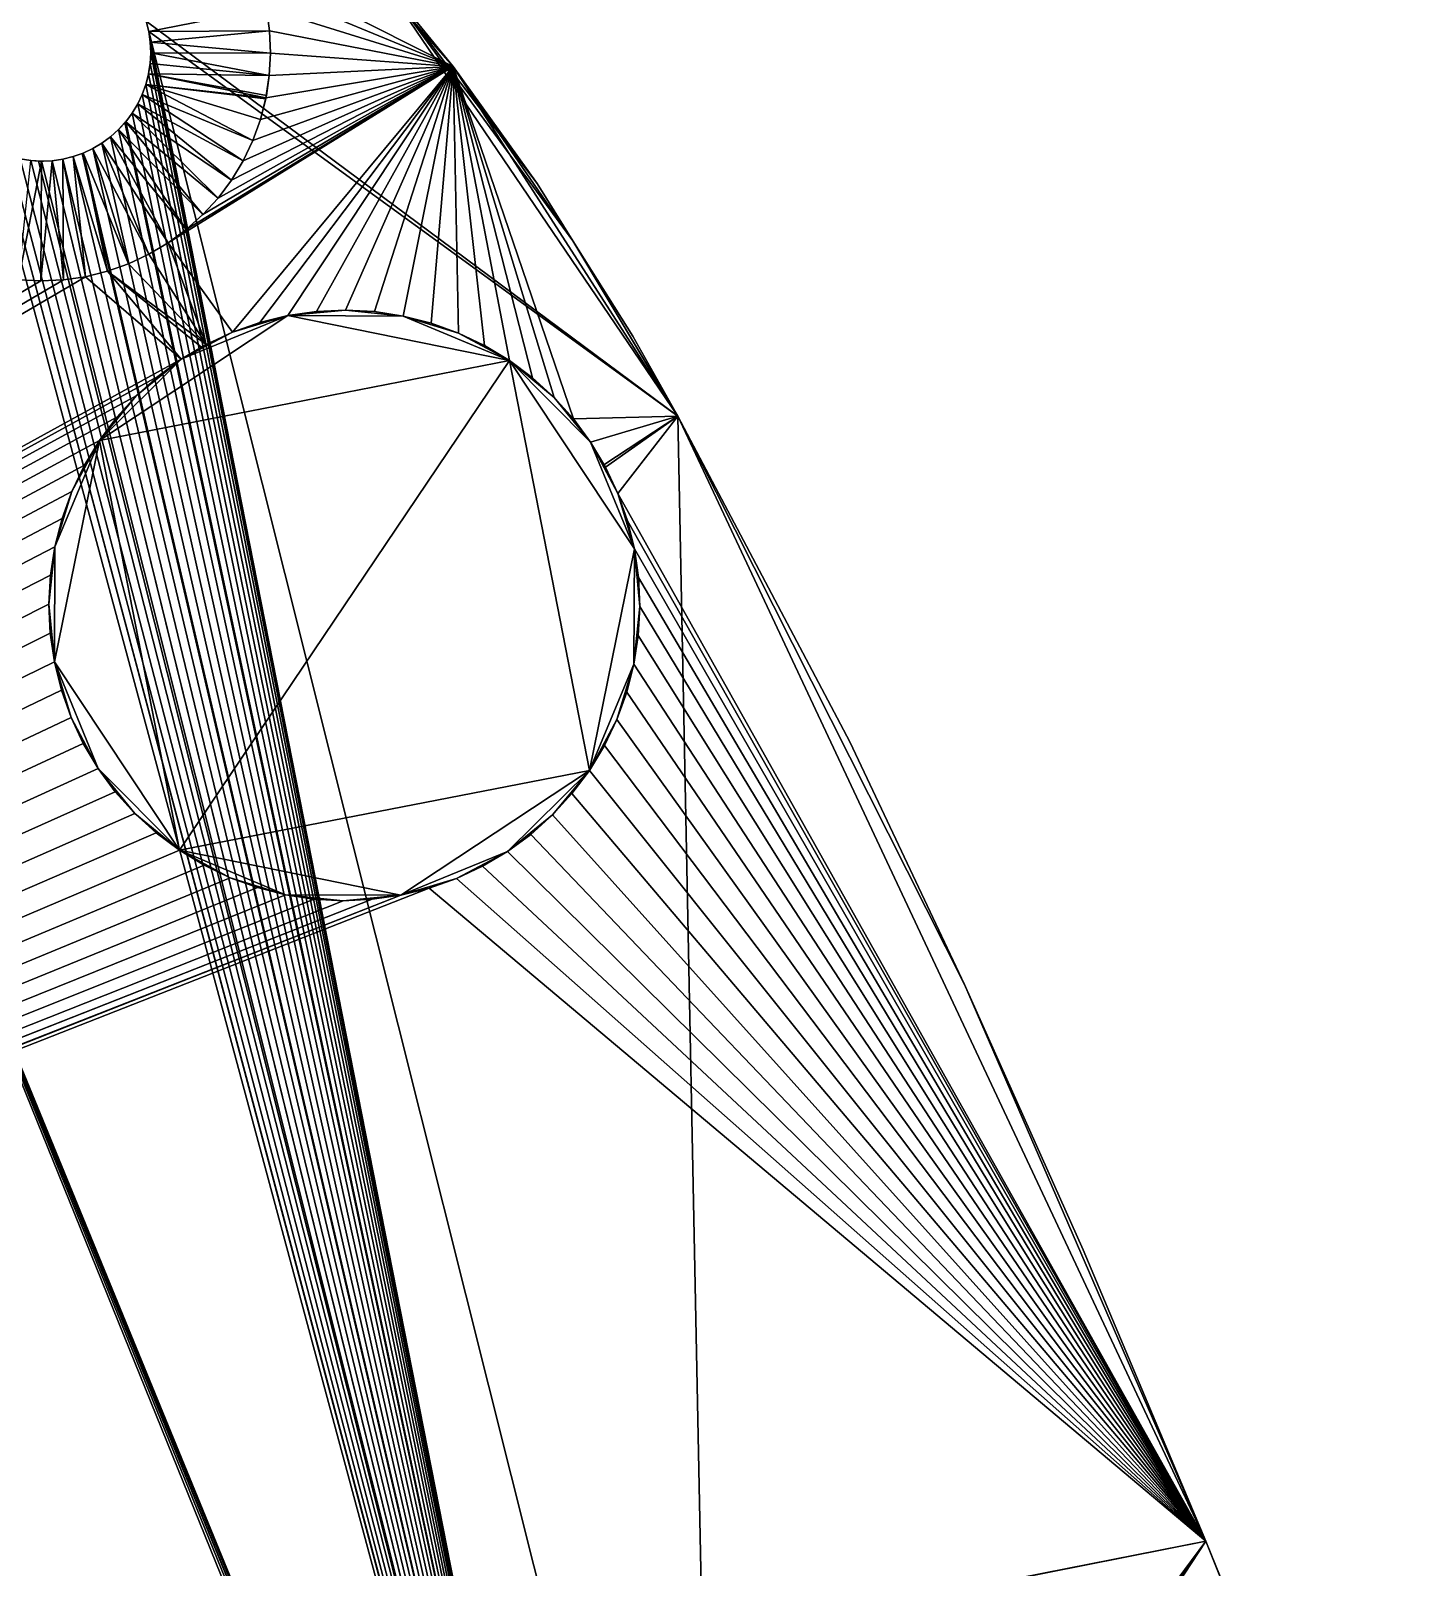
# Model space of a CAD drawing. Extents: x -90 to 90, y -51 to 49.
# Drawn here: x 61.12 to 80.4, y 5.08 to 26.67 of the extents above; entities that cross this region are included whole.
import ezdxf

# ---------------------------------------------------------------- set-up
doc = ezdxf.new("R2010")
doc.units = 0

msp = doc.modelspace()

# ---------------------------------------------------------------- linework, layer by layer
for points in [[(21.964, 49.2, 2), (8.214, 37.324, 2), (69.427, -8.961, 2)], [(54.503, 27.905, 2), (21.964, 49.2, 2), (69.427, -8.961, 2)], [(8.214, 37.324, 2), (8.324, 37.223, 2), (69.427, -8.961, 2)], [(8.324, 37.223, 2), (8.425, 37.112, 2), (69.427, -8.961, 2)], [(8.425, 37.112, 2), (8.514, 36.991, 2), (69.427, -8.961, 2)], [(8.514, 36.991, 2), (8.591, 36.862, 2), (69.427, -8.961, 2)], [(8.591, 36.862, 2), (8.654, 36.726, 2), (69.427, -8.961, 2)], [(8.654, 36.726, 2), (8.704, 36.584, 2), (69.427, -8.961, 2)], [(8.704, 36.584, 2), (8.74, 36.438, 2), (69.427, -8.961, 2)], [(8.74, 36.438, 2), (8.762, 36.29, 2), (69.306, -8.871, 2)], [(8.74, 36.438, 2), (69.306, -8.871, 2), (69.427, -8.961, 2)], [(8.762, 36.29, 2), (8.768, 36.14, 2), (69.306, -8.871, 2)], [(8.768, 36.14, 2), (8.761, 35.99, 2), (69.306, -8.871, 2)], [(8.761, 35.99, 2), (8.738, 35.841, 2), (69.306, -8.871, 2)], [(8.701, 35.696, 2), (8.65, 35.555, 2), (69.306, -8.871, 2)], [(8.738, 35.841, 2), (8.701, 35.696, 2), (69.306, -8.871, 2)], [(8.585, 35.419, 2), (8.507, 35.291, 2), (69.306, -8.871, 2)], [(8.65, 35.555, 2), (8.585, 35.419, 2), (69.306, -8.871, 2)], [(8.507, 35.291, 2), (8.418, 35.17, 2), (69.306, -8.871, 2)], [(8.316, 35.059, 2), (8.205, 34.959, 2), (69.178, -8.793, 2)], [(8.418, 35.17, 2), (8.316, 35.059, 2), (69.247, -8.835, 2)], [(8.316, 35.059, 2), (69.178, -8.793, 2), (69.247, -8.835, 2)], [(8.418, 35.17, 2), (69.247, -8.835, 2), (69.306, -8.871, 2)], [(8.205, 34.959, 2), (2.705, 26.198, 2), (69.178, -8.793, 2)], [(64.248, 27.587, 0), (65.073, 28.424, 0), (67.053, 26.169, 0)], [(65.073, 28.424, 0), (66.003, 27.457, 0), (67.053, 26.169, 0)], [(54.503, 27.905, 2), (69.427, -8.961, 2), (69.537, -9.062, 2)], [(54.503, 27.905, 2), (69.537, -9.062, 2), (69.624, -9.158, 2)], [(54.503, 27.905, 2), (69.624, -9.158, 2), (69.638, -9.173, 2)], [(54.503, 27.905, 2), (69.638, -9.173, 2), (69.727, -9.294, 2)], [(54.503, 27.905, 2), (69.727, -9.294, 2), (69.764, -9.357, 2)], [(54.503, 27.905, 2), (69.764, -9.357, 2), (69.804, -9.423, 2)], [(54.503, 27.905, 2), (69.804, -9.423, 2), (69.867, -9.559, 2)], [(60.549, 25.022, 2), (54.503, 27.905, 2), (69.867, -9.559, 2)], [(70.21, 21.256, 2), (66.003, 27.457, 2), (62.741, 26.808, 2)], [(64.353, 27.29, 0), (64.248, 27.587, 0), (67.053, 26.169, 0)], [(68.234, 24.523, 2), (67.053, 26.169, 2), (66.003, 27.457, 2)], [(68.737, 23.72, 2), (68.234, 24.523, 2), (66.003, 27.457, 2)], [(70.21, 21.256, 2), (68.737, 23.72, 2), (66.003, 27.457, 2)], [(66.003, 27.457, 0), (66.003, 27.457, 2), (67.053, 26.169, 2)], [(66.003, 27.457, 0), (67.053, 26.169, 2), (67.053, 26.169, 0)], [(64.429, 26.984, 0), (64.353, 27.29, 0), (67.053, 26.169, 0)], [(62.741, 26.808, 1.2), (64.429, 26.984, 0), (62.777, 26.662, 1.2)], [(70.21, 21.256, 2), (62.741, 26.808, 2), (62.777, 26.662, 2)], [(62.741, 26.808, 2), (62.741, 26.808, 1.2), (62.777, 26.662, 1.2)], [(62.741, 26.808, 2), (62.777, 26.662, 1.2), (62.777, 26.662, 2)], [(62.777, 26.662, 1.2), (64.429, 26.984, 0), (64.474, 26.672)], [(64.474, 26.672), (64.429, 26.984, 0), (67.053, 26.169, 0)], [(62.777, 26.662, 1.2), (64.474, 26.672), (62.798, 26.513, 1.2)], [(62.777, 26.662, 2), (62.798, 26.513, 2), (69.953, -9.847, 2)], [(70.732, -5.062, 2), (70.21, 21.256, 2), (62.777, 26.662, 2)], [(70.732, -5.062, 2), (62.777, 26.662, 2), (69.953, -9.847, 2)], [(62.777, 26.662, 2), (62.777, 26.662, 1.2), (62.798, 26.513, 1.2)], [(62.777, 26.662, 2), (62.798, 26.513, 1.2), (62.798, 26.513, 2)], [(62.798, 26.513, 1.2), (64.474, 26.672), (64.488, 26.357, 0)], [(64.488, 26.357, 0), (64.474, 26.672), (67.053, 26.169, 0)], [(62.805, 26.363, 2), (62.797, 26.213, 2), (69.953, -9.847, 2)], [(62.805, 26.363, 1.2), (62.797, 26.213, 1.2), (62.797, 26.213, 2)], [(62.805, 26.363, 1.2), (62.797, 26.213, 2), (62.805, 26.363, 2)], [(62.805, 26.363, 1.2), (64.471, 26.042, 0), (62.797, 26.213, 1.2)], [(62.798, 26.513, 2), (62.805, 26.363, 2), (69.953, -9.847, 2)], [(62.798, 26.513, 2), (62.798, 26.513, 1.2), (62.805, 26.363, 1.2)], [(62.798, 26.513, 2), (62.805, 26.363, 1.2), (62.805, 26.363, 2)], [(62.798, 26.513, 1.2), (64.488, 26.357, 0), (62.805, 26.363, 1.2)], [(62.805, 26.363, 1.2), (64.488, 26.357, 0), (64.471, 26.042, 0)], [(64.471, 26.042, 0), (64.488, 26.357, 0), (67.053, 26.169, 0)], [(2.705, 26.198, 2), (27.793, -17.23, 2), (68.159, -8.638, 2)], [(2.705, 26.198, 2), (68.159, -8.638, 2), (68.307, -8.616, 2)], [(2.705, 26.198, 2), (68.307, -8.616, 2), (68.457, -8.61, 2)], [(2.705, 26.198, 2), (68.457, -8.61, 2), (68.607, -8.618, 2)], [(2.705, 26.198, 2), (68.607, -8.618, 2), (68.743, -8.638, 2)], [(2.705, 26.198, 2), (68.743, -8.638, 2), (68.756, -8.64, 2)], [(2.705, 26.198, 2), (68.756, -8.64, 2), (68.883, -8.673, 2)], [(2.705, 26.198, 2), (68.883, -8.673, 2), (68.901, -8.677, 2)], [(2.705, 26.198, 2), (68.901, -8.677, 2), (69.042, -8.728, 2)], [(2.705, 26.198, 2), (69.042, -8.728, 2), (69.178, -8.793, 2)], [(62.797, 26.213, 2), (62.785, 26.132, 2), (62.775, 26.065, 2)], [(62.797, 26.213, 2), (62.775, 26.065, 2), (69.953, -9.847, 2)], [(62.797, 26.213, 1.2), (62.775, 26.065, 1.2), (62.775, 26.065, 2)], [(62.797, 26.213, 1.2), (62.775, 26.065, 2), (62.785, 26.132, 2)], [(62.775, 26.065, 1.2), (62.797, 26.213, 1.2), (64.471, 26.042, 0)], [(62.785, 26.132, 2), (62.797, 26.213, 2), (62.797, 26.213, 1.2)], [(63.05, 23.691, 0), (63.304, 23.878, 0), (67.053, 26.169, 0)], [(63.05, 23.691, 0), (67.053, 26.169, 0), (63.952, 22.435, 0)], [(63.304, 23.878, 0), (63.538, 24.089, 0), (67.053, 26.169, 0)], [(63.538, 24.089, 0), (63.751, 24.321, 0), (67.053, 26.169, 0)], [(63.751, 24.321, 0), (63.94, 24.574, 0), (67.053, 26.169, 0)], [(63.94, 24.574, 0), (64.103, 24.844, 0), (67.053, 26.169, 0)], [(67.053, 26.169, 0), (64.336, 22.571, 0), (63.952, 22.435, 0)], [(64.103, 24.844, 0), (64.239, 25.128, 0), (67.053, 26.169, 0)], [(64.239, 25.128, 0), (64.346, 25.425, 0), (67.053, 26.169, 0)], [(67.053, 26.169, 0), (64.731, 22.669, 0), (64.336, 22.571, 0)], [(64.346, 25.425, 0), (64.424, 25.73, 0), (67.053, 26.169, 0)], [(64.424, 25.73, 0), (64.471, 26.042, 0), (67.053, 26.169, 0)], [(67.053, 26.169, 0), (65.134, 22.727, 0), (64.731, 22.669, 0)], [(67.053, 26.169, 0), (65.541, 22.745, 0), (65.134, 22.727, 0)], [(67.053, 26.169, 0), (65.948, 22.724, 0), (65.541, 22.745, 0)], [(67.053, 26.169, 0), (66.35, 22.662, 0), (65.948, 22.724, 0)], [(67.053, 26.169, 0), (66.745, 22.562, 0), (66.35, 22.662, 0)], [(67.053, 26.169, 0), (67.128, 22.423, 0), (66.745, 22.562, 0)], [(67.053, 26.169, 0), (68.234, 24.523, 0), (68.737, 23.72, 0)], [(67.053, 26.169, 0), (68.737, 23.72, 0), (70.21, 21.256, 0)], [(67.053, 26.169, 0), (70.21, 21.256, 0), (68.743, 21.216, 0)], [(67.053, 26.169, 0), (68.743, 21.216, 0), (68.471, 21.519, 0)], [(67.053, 26.169, 0), (68.471, 21.519, 0), (68.17, 21.793, 0)], [(67.053, 26.169, 0), (68.17, 21.793, 0), (67.844, 22.037, 0)], [(67.053, 26.169, 0), (67.844, 22.037, 0), (67.495, 22.248, 0)], [(67.053, 26.169, 0), (67.495, 22.248, 0), (67.128, 22.423, 0)], [(67.053, 26.169, 0), (67.053, 26.169, 2), (68.234, 24.523, 2)], [(67.053, 26.169, 0), (68.234, 24.523, 2), (68.234, 24.523, 0)], [(62.738, 25.919, 2), (62.686, 25.778, 2), (69.953, -9.847, 2)], [(62.738, 25.919, 1.2), (62.686, 25.778, 1.2), (62.686, 25.778, 2)], [(62.738, 25.919, 1.2), (62.686, 25.778, 2), (62.738, 25.919, 2)], [(62.738, 25.919, 1.2), (64.239, 25.128, 0), (62.686, 25.778, 1.2)], [(62.775, 26.065, 2), (62.762, 26.017, 2), (62.738, 25.919, 2)], [(62.775, 26.065, 2), (62.738, 25.919, 2), (69.953, -9.847, 2)], [(62.775, 26.065, 2), (62.775, 26.065, 1.2), (62.738, 25.919, 1.2)], [(62.738, 25.919, 1.2), (62.762, 26.017, 2), (62.775, 26.065, 2)], [(62.738, 25.919, 1.2), (62.775, 26.065, 1.2), (64.424, 25.73, 0)], [(62.738, 25.919, 1.2), (62.738, 25.919, 2), (62.762, 26.017, 2)], [(62.738, 25.919, 1.2), (64.346, 25.425, 0), (64.239, 25.128, 0)], [(64.42, 25.714, 0), (64.346, 25.425, 0), (62.738, 25.919, 1.2)], [(64.42, 25.714, 0), (62.738, 25.919, 1.2), (64.424, 25.73, 0)], [(64.429, 25.763, 0), (64.424, 25.73, 0), (62.775, 26.065, 1.2)], [(64.429, 25.763, 0), (62.775, 26.065, 1.2), (64.471, 26.042, 0)], [(64.424, 25.73, 0), (64.429, 25.763, 0), (64.471, 26.042, 0)], [(62.686, 25.778, 2), (62.622, 25.643, 2), (69.953, -9.847, 2)], [(62.686, 25.778, 1.2), (62.622, 25.643, 1.2), (62.622, 25.643, 2)], [(62.686, 25.778, 1.2), (62.622, 25.643, 2), (62.686, 25.778, 2)], [(62.686, 25.778, 1.2), (64.103, 24.844, 0), (62.622, 25.643, 1.2)], [(62.686, 25.778, 1.2), (64.239, 25.128, 0), (64.103, 24.844, 0)], [(64.346, 25.425, 0), (64.42, 25.714, 0), (64.424, 25.73, 0)], [(62.544, 25.514, 2), (62.467, 25.412, 2), (62.454, 25.394, 2)], [(62.544, 25.514, 2), (62.454, 25.394, 2), (69.953, -9.847, 2)], [(62.544, 25.514, 1.2), (62.454, 25.394, 1.2), (62.454, 25.394, 2)], [(62.544, 25.514, 1.2), (62.454, 25.394, 2), (62.467, 25.412, 2)], [(62.544, 25.514, 1.2), (63.751, 24.321, 0), (62.454, 25.394, 1.2)], [(62.467, 25.412, 2), (62.544, 25.514, 2), (62.544, 25.514, 1.2)], [(62.622, 25.643, 2), (62.544, 25.514, 2), (69.953, -9.847, 2)], [(62.622, 25.643, 1.2), (62.544, 25.514, 1.2), (62.544, 25.514, 2)], [(62.622, 25.643, 1.2), (62.544, 25.514, 2), (62.622, 25.643, 2)], [(62.622, 25.643, 1.2), (63.94, 24.574, 0), (62.544, 25.514, 1.2)], [(62.544, 25.514, 1.2), (63.94, 24.574, 0), (63.751, 24.321, 0)], [(62.622, 25.643, 1.2), (64.103, 24.844, 0), (63.94, 24.574, 0)], [(62.353, 25.283, 2), (62.241, 25.183, 2), (69.953, -9.847, 2)], [(62.353, 25.283, 1.2), (62.241, 25.183, 1.2), (62.241, 25.183, 2)], [(62.353, 25.283, 1.2), (62.241, 25.183, 2), (62.353, 25.283, 2)], [(62.353, 25.283, 1.2), (63.304, 23.878, 0), (62.241, 25.183, 1.2)], [(62.454, 25.394, 1.2), (62.353, 25.283, 1.2), (62.353, 25.283, 2)], [(62.443, 25.382, 2), (62.454, 25.394, 1.2), (62.353, 25.283, 2)], [(62.454, 25.394, 1.2), (63.538, 24.089, 0), (62.353, 25.283, 1.2)], [(62.443, 25.382, 2), (62.353, 25.283, 2), (69.953, -9.847, 2)], [(62.353, 25.283, 1.2), (63.538, 24.089, 0), (63.304, 23.878, 0)], [(62.454, 25.394, 2), (62.443, 25.382, 2), (69.953, -9.847, 2)], [(62.443, 25.382, 2), (62.454, 25.394, 2), (62.454, 25.394, 1.2)], [(62.454, 25.394, 1.2), (63.751, 24.321, 0), (63.538, 24.089, 0)], [(62.12, 25.094, 2), (62.017, 25.032, 2), (61.991, 25.017, 2)], [(62.12, 25.094, 2), (61.991, 25.017, 2), (69.953, -9.847, 2)], [(62.12, 25.094, 1.2), (61.991, 25.017, 1.2), (61.991, 25.017, 2)], [(62.12, 25.094, 1.2), (61.991, 25.017, 2), (62.017, 25.032, 2)], [(62.12, 25.094, 1.2), (62.779, 23.53, 0), (61.991, 25.017, 1.2)], [(62.017, 25.032, 2), (62.12, 25.094, 2), (62.12, 25.094, 1.2)], [(62.241, 25.183, 2), (62.12, 25.094, 2), (69.953, -9.847, 2)], [(62.241, 25.183, 1.2), (62.12, 25.094, 1.2), (62.12, 25.094, 2)], [(62.241, 25.183, 1.2), (62.12, 25.094, 2), (62.241, 25.183, 2)], [(62.241, 25.183, 1.2), (63.05, 23.691, 0), (62.12, 25.094, 1.2)], [(62.12, 25.094, 1.2), (63.05, 23.691, 0), (62.779, 23.53, 0)], [(62.241, 25.183, 1.2), (63.304, 23.878, 0), (63.05, 23.691, 0)], [(60.684, 24.958, 2), (60.549, 25.022, 2), (69.867, -9.559, 2)], [(60.684, 24.958, 2), (69.867, -9.559, 2), (69.917, -9.701, 2)], [(60.825, 24.907, 2), (60.684, 24.958, 2), (69.917, -9.701, 2)], [(60.971, 24.87, 2), (60.825, 24.907, 2), (69.917, -9.701, 2)], [(61.269, 24.839, 1.2), (60.948, 23.173, 0), (61.119, 24.847, 1.2)], [(61.269, 24.839, 1.2), (61.263, 23.156, 0), (60.948, 23.173, 0)], [(61.119, 24.847, 2), (60.971, 24.87, 2), (69.917, -9.701, 2)], [(61.119, 24.847, 1.2), (60.971, 24.87, 2), (61.119, 24.847, 2)], [(61.228, 24.841, 2), (61.119, 24.847, 2), (69.917, -9.701, 2)], [(61.119, 24.847, 2), (61.228, 24.841, 2), (61.269, 24.839, 2)], [(61.269, 24.839, 2), (61.269, 24.839, 1.2), (61.119, 24.847, 1.2)], [(61.269, 24.839, 2), (61.119, 24.847, 1.2), (61.119, 24.847, 2)], [(61.269, 24.839, 2), (61.228, 24.841, 2), (69.917, -9.701, 2)], [(61.419, 24.846, 1.2), (61.578, 23.17, 0), (61.263, 23.156, 0)], [(61.419, 24.846, 1.2), (61.263, 23.156, 0), (61.269, 24.839, 1.2)], [(61.419, 24.846, 2), (61.298, 24.84, 2), (61.269, 24.839, 2)], [(61.419, 24.846, 2), (61.269, 24.839, 2), (69.917, -9.701, 2)], [(61.419, 24.846, 1.2), (61.269, 24.839, 1.2), (61.269, 24.839, 2)], [(61.419, 24.846, 1.2), (61.269, 24.839, 2), (61.298, 24.84, 2)], [(61.298, 24.84, 2), (61.419, 24.846, 2), (61.419, 24.846, 1.2)], [(61.568, 24.867, 2), (61.419, 24.846, 2), (69.953, -9.847, 2)], [(61.568, 24.867, 1.2), (61.419, 24.846, 1.2), (61.419, 24.846, 2)], [(61.568, 24.867, 1.2), (61.419, 24.846, 2), (61.568, 24.867, 2)], [(61.568, 24.867, 1.2), (61.578, 23.17, 0), (61.419, 24.846, 1.2)], [(61.419, 24.846, 2), (69.917, -9.701, 2), (69.953, -9.847, 2)], [(61.714, 24.903, 2), (61.568, 24.867, 2), (69.953, -9.847, 2)], [(61.714, 24.903, 1.2), (61.568, 24.867, 1.2), (61.568, 24.867, 2)], [(61.714, 24.903, 1.2), (61.568, 24.867, 2), (61.714, 24.903, 2)], [(61.714, 24.903, 1.2), (61.89, 23.215, 0), (61.568, 24.867, 1.2)], [(61.568, 24.867, 1.2), (61.89, 23.215, 0), (61.578, 23.17, 0)], [(61.855, 24.953, 1.2), (61.714, 24.903, 1.2), (61.714, 24.903, 2)], [(61.842, 24.948, 2), (61.855, 24.953, 1.2), (61.714, 24.903, 2)], [(61.855, 24.953, 1.2), (62.196, 23.291), (61.714, 24.903, 1.2)], [(61.842, 24.948, 2), (61.714, 24.903, 2), (69.953, -9.847, 2)], [(61.714, 24.903, 1.2), (62.196, 23.291), (61.89, 23.215, 0)], [(61.855, 24.953, 2), (61.842, 24.948, 2), (69.953, -9.847, 2)], [(61.842, 24.948, 2), (61.855, 24.953, 2), (61.855, 24.953, 1.2)], [(61.991, 25.017, 2), (61.855, 24.953, 2), (69.953, -9.847, 2)], [(61.855, 24.953, 2), (61.991, 25.017, 2), (61.991, 25.017, 1.2)], [(61.855, 24.953, 2), (61.991, 25.017, 1.2), (61.855, 24.953, 1.2)], [(61.991, 25.017, 1.2), (62.494, 23.396, 0), (61.855, 24.953, 1.2)], [(61.855, 24.953, 1.2), (62.494, 23.396, 0), (62.196, 23.291)], [(61.991, 25.017, 1.2), (62.779, 23.53, 0), (62.494, 23.396, 0)], [(68.234, 24.523, 0), (68.234, 24.523, 2), (68.737, 23.72, 2)], [(68.234, 24.523, 0), (68.737, 23.72, 2), (68.737, 23.72, 0)], [(62.779, 23.53, 0), (63.05, 23.691, 0), (63.583, 22.263, 0)], [(63.05, 23.691, 0), (63.952, 22.435, 0), (63.583, 22.263, 0)], [(68.737, 23.72, 0), (69.576, 22.381, 0), (70.21, 21.256, 0)], [(68.737, 23.72, 0), (68.737, 23.72, 2), (69.576, 22.381, 2)], [(68.737, 23.72, 0), (69.576, 22.381, 2), (69.576, 22.381, 0)], [(70.21, 21.256, 2), (69.576, 22.381, 2), (68.737, 23.72, 2)], [(63.583, 22.263, 0), (62.196, 23.291), (62.494, 23.396, 0)], [(63.583, 22.263, 0), (62.494, 23.396, 0), (62.779, 23.53, 0)], [(61.89, 23.215, 0), (63.233, 22.055, 0), (7.613, -8.544, 0)], [(61.578, 23.17, 0), (61.89, 23.215, 0), (7.613, -8.544, 0)], [(60.948, 23.173, 0), (61.263, 23.156, 0), (7.613, -8.544, 0)], [(61.263, 23.156, 0), (61.578, 23.17, 0), (7.613, -8.544, 0)], [(61.89, 23.215, 0), (62.196, 23.291), (63.233, 22.055, 0)], [(63.583, 22.263, 0), (63.518, 22.224, 0), (62.196, 23.291)], [(62.196, 23.291), (63.518, 22.224, 0), (63.233, 22.055, 0)], [(64.731, 22.669, 0.2), (65.134, 22.727, 0.2), (65.541, 22.745, 0.2)], [(64.731, 22.669, 0.2), (65.541, 22.745, 0.2), (66.35, 22.662, 0.2)], [(65.134, 22.727, 0), (65.134, 22.727, 0.2), (64.731, 22.669, 0.2)], [(65.134, 22.727, 0), (64.731, 22.669, 0.2), (64.731, 22.669, 0)], [(65.541, 22.745, 0.2), (65.134, 22.727, 0.2), (65.134, 22.727, 0)], [(65.541, 22.745, 0.2), (65.134, 22.727, 0), (65.541, 22.745, 0)], [(65.948, 22.724, 0), (65.948, 22.724, 0.2), (65.541, 22.745, 0.2)], [(65.948, 22.724, 0), (65.541, 22.745, 0.2), (65.541, 22.745, 0)], [(65.541, 22.745, 0.2), (65.948, 22.724, 0.2), (66.35, 22.662, 0.2)], [(66.35, 22.662, 0), (66.35, 22.662, 0.2), (65.948, 22.724, 0.2)], [(66.35, 22.662, 0), (65.948, 22.724, 0.2), (65.948, 22.724, 0)], [(62.083, 20.914, 0.2), (63.233, 22.055, 0.2), (64.731, 22.669, 0.2)], [(62.083, 20.914, 0.2), (64.731, 22.669, 0.2), (67.844, 22.037, 0.2)], [(63.233, 22.055, 0.2), (63.952, 22.435, 0.2), (64.731, 22.669, 0.2)], [(63.952, 22.435, 0.2), (64.336, 22.571, 0.2), (64.731, 22.669, 0.2)], [(64.336, 22.571, 0), (64.336, 22.571, 0.2), (63.952, 22.435, 0.2)], [(64.336, 22.571, 0), (63.952, 22.435, 0.2), (63.952, 22.435, 0)], [(64.731, 22.669, 0), (64.731, 22.669, 0.2), (64.336, 22.571, 0.2)], [(64.731, 22.669, 0), (64.336, 22.571, 0.2), (64.336, 22.571, 0)], [(64.731, 22.669, 0.2), (66.35, 22.662, 0.2), (67.844, 22.037, 0.2)], [(66.745, 22.562, 0), (66.745, 22.562, 0.2), (66.35, 22.662, 0.2)], [(66.745, 22.562, 0), (66.35, 22.662, 0.2), (66.35, 22.662, 0)], [(66.35, 22.662, 0.2), (66.745, 22.562, 0.2), (67.128, 22.423, 0.2)], [(66.35, 22.662, 0.2), (67.128, 22.423, 0.2), (67.844, 22.037, 0.2)], [(67.128, 22.423, 0), (67.128, 22.423, 0.2), (66.745, 22.562, 0.2)], [(67.128, 22.423, 0), (66.745, 22.562, 0.2), (66.745, 22.562, 0)], [(63.233, 22.055, 0.2), (63.583, 22.263, 0.2), (63.952, 22.435, 0.2)], [(63.583, 22.263, 0.2), (63.233, 22.055, 0.2), (63.233, 22.055, 0)], [(63.583, 22.263, 0.2), (63.233, 22.055, 0), (63.518, 22.224, 0)], [(63.518, 22.224, 0), (63.583, 22.263, 0), (63.583, 22.263, 0.2)], [(63.952, 22.435, 0), (63.952, 22.435, 0.2), (63.583, 22.263, 0.2)], [(63.952, 22.435, 0), (63.583, 22.263, 0.2), (63.583, 22.263, 0)], [(67.495, 22.248, 0), (67.495, 22.248, 0.2), (67.128, 22.423, 0.2)], [(67.495, 22.248, 0), (67.128, 22.423, 0.2), (67.128, 22.423, 0)], [(67.128, 22.423, 0.2), (67.495, 22.248, 0.2), (67.844, 22.037, 0.2)], [(67.844, 22.037, 0), (67.844, 22.037, 0.2), (67.495, 22.248, 0.2)], [(67.844, 22.037, 0), (67.495, 22.248, 0.2), (67.495, 22.248, 0)], [(69.576, 22.381, 0), (69.576, 22.381, 2), (70.21, 21.256, 2)], [(69.576, 22.381, 0), (70.21, 21.256, 2), (70.21, 21.256, 0)], [(63.233, 22.055, 0), (62.905, 21.813, 0), (7.613, -8.544, 0)], [(62.083, 20.914, 0.2), (62.602, 21.541, 0.2), (63.233, 22.055, 0.2)], [(63.207, 15.153, 0.2), (62.083, 20.914, 0.2), (67.844, 22.037, 0.2)], [(62.602, 21.541, 0.2), (62.905, 21.813, 0.2), (63.233, 22.055, 0.2)], [(63.233, 22.055, 0), (63.233, 22.055, 0.2), (62.905, 21.813, 0.2)], [(63.233, 22.055, 0), (62.905, 21.813, 0.2), (62.905, 21.813, 0)], [(67.844, 22.037, 0.2), (68.967, 16.277, 0.2), (63.207, 15.153, 0.2)], [(67.844, 22.037, 0.2), (68.17, 21.793, 0.2), (68.471, 21.519, 0.2)], [(67.844, 22.037, 0.2), (68.471, 21.519, 0.2), (68.985, 20.888, 0.2)], [(67.844, 22.037, 0.2), (68.985, 20.888, 0.2), (69.599, 19.39, 0.2)], [(67.844, 22.037, 0.2), (69.599, 19.39, 0.2), (68.967, 16.277, 0.2)], [(68.17, 21.793, 0), (68.17, 21.793, 0.2), (67.844, 22.037, 0.2)], [(68.17, 21.793, 0), (67.844, 22.037, 0.2), (67.844, 22.037, 0)], [(62.905, 21.813, 0), (62.602, 21.541, 0), (7.613, -8.544, 0)], [(62.905, 21.813, 0), (62.905, 21.813, 0.2), (62.602, 21.541, 0.2)], [(62.905, 21.813, 0), (62.602, 21.541, 0.2), (62.602, 21.541, 0)], [(68.471, 21.519, 0), (68.471, 21.519, 0.2), (68.17, 21.793, 0.2)], [(68.471, 21.519, 0), (68.17, 21.793, 0.2), (68.17, 21.793, 0)], [(62.602, 21.541, 0), (62.327, 21.24, 0), (7.613, -8.544, 0)], [(62.083, 20.914, 0.2), (62.327, 21.24, 0.2), (62.602, 21.541, 0.2)], [(62.602, 21.541, 0), (62.602, 21.541, 0.2), (62.327, 21.24, 0.2)], [(62.602, 21.541, 0), (62.327, 21.24, 0.2), (62.327, 21.24, 0)], [(68.743, 21.216, 0), (68.743, 21.216, 0.2), (68.471, 21.519, 0.2)], [(68.743, 21.216, 0), (68.471, 21.519, 0.2), (68.471, 21.519, 0)], [(68.471, 21.519, 0.2), (68.743, 21.216, 0.2), (68.985, 20.888, 0.2)], [(62.327, 21.24, 0), (62.083, 20.914, 0), (7.613, -8.544, 0)], [(62.327, 21.24, 0), (62.327, 21.24, 0.2), (62.083, 20.914, 0.2)], [(62.327, 21.24, 0), (62.083, 20.914, 0.2), (62.083, 20.914, 0)], [(70.21, 21.256, 0), (68.985, 20.888, 0), (68.743, 21.216, 0)], [(68.985, 20.888, 0), (68.985, 20.888, 0.2), (68.743, 21.216, 0.2)], [(68.985, 20.888, 0), (68.743, 21.216, 0.2), (68.743, 21.216, 0)], [(70.21, 21.256, 0), (69.172, 20.573, 0), (68.985, 20.888, 0)], [(69.193, 20.538, 0), (69.172, 20.573, 0), (70.21, 21.256, 0)], [(69.365, 20.169, 0), (69.193, 20.538, 0), (70.21, 21.256, 0)], [(69.365, 20.169, 0), (70.21, 21.256, 0), (77.628, 5.442, 0)], [(74.238, 13.268, 2), (72.624, 16.678, 2), (70.21, 21.256, 2)], [(77.628, 5.442, 2), (74.238, 13.268, 2), (70.21, 21.256, 2)], [(70.732, -5.062, 2), (77.628, 5.442, 2), (70.21, 21.256, 2)], [(70.21, 21.256, 0), (72.624, 16.678, 0), (74.238, 13.268, 0)], [(70.21, 21.256, 0), (74.238, 13.268, 0), (77.628, 5.442, 0)], [(70.21, 21.256, 0), (70.21, 21.256, 2), (72.624, 16.678, 2)], [(70.21, 21.256, 0), (72.624, 16.678, 2), (72.624, 16.678, 0)], [(62.083, 20.914, 0), (61.873, 20.565, 0), (7.613, -8.544, 0)], [(61.452, 17.801, 0.2), (61.458, 19.42, 0.2), (62.083, 20.914, 0.2)], [(63.207, 15.153, 0.2), (61.452, 17.801, 0.2), (62.083, 20.914, 0.2)], [(61.458, 19.42, 0.2), (61.697, 20.198, 0.2), (62.083, 20.914, 0.2)], [(61.697, 20.198, 0.2), (61.873, 20.565, 0.2), (62.083, 20.914, 0.2)], [(62.083, 20.914, 0), (62.083, 20.914, 0.2), (61.873, 20.565, 0.2)], [(62.083, 20.914, 0), (61.873, 20.565, 0.2), (61.873, 20.565, 0)], [(69.193, 20.538, 0.2), (68.985, 20.888, 0.2), (68.985, 20.888, 0)], [(69.193, 20.538, 0.2), (68.985, 20.888, 0), (69.172, 20.573, 0)], [(68.985, 20.888, 0.2), (69.193, 20.538, 0.2), (69.365, 20.169, 0.2)], [(68.985, 20.888, 0.2), (69.365, 20.169, 0.2), (69.599, 19.39, 0.2)], [(61.873, 20.565, 0), (61.697, 20.198, 0), (7.613, -8.544, 0)], [(61.873, 20.565, 0), (61.873, 20.565, 0.2), (61.697, 20.198, 0.2)], [(61.873, 20.565, 0), (61.697, 20.198, 0.2), (61.697, 20.198, 0)], [(69.172, 20.573, 0), (69.193, 20.538, 0), (69.193, 20.538, 0.2)], [(69.365, 20.169, 0), (69.365, 20.169, 0.2), (69.193, 20.538, 0.2)], [(69.365, 20.169, 0), (69.193, 20.538, 0.2), (69.193, 20.538, 0)], [(61.697, 20.198, 0), (61.559, 19.815, 0), (7.613, -8.544, 0)], [(61.458, 19.42, 0.2), (61.559, 19.815, 0.2), (61.697, 20.198, 0.2)], [(61.697, 20.198, 0), (61.697, 20.198, 0.2), (61.559, 19.815, 0.2)], [(61.697, 20.198, 0), (61.559, 19.815, 0.2), (61.559, 19.815, 0)], [(69.501, 19.785, 0), (69.365, 20.169, 0), (77.628, 5.442, 0)], [(69.501, 19.785, 0), (69.501, 19.785, 0.2), (69.365, 20.169, 0.2)], [(69.501, 19.785, 0), (69.365, 20.169, 0.2), (69.365, 20.169, 0)], [(69.365, 20.169, 0.2), (69.501, 19.785, 0.2), (69.599, 19.39, 0.2)], [(61.559, 19.815, 0), (61.458, 19.42, 0), (7.613, -8.544, 0)], [(61.559, 19.815, 0), (61.559, 19.815, 0.2), (61.458, 19.42, 0.2)], [(61.559, 19.815, 0), (61.458, 19.42, 0.2), (61.458, 19.42, 0)], [(69.599, 19.39, 0), (69.501, 19.785, 0), (77.628, 5.442, 0)], [(69.599, 19.39, 0), (69.599, 19.39, 0.2), (69.501, 19.785, 0.2)], [(69.599, 19.39, 0), (69.501, 19.785, 0.2), (69.501, 19.785, 0)], [(61.458, 19.42, 0), (61.397, 19.018, 0), (7.613, -8.544, 0)], [(61.375, 18.611, 0.2), (61.397, 19.018, 0.2), (61.458, 19.42, 0.2)], [(61.452, 17.801, 0.2), (61.375, 18.611, 0.2), (61.458, 19.42, 0.2)], [(61.458, 19.42, 0), (61.458, 19.42, 0.2), (61.397, 19.018, 0.2)], [(61.458, 19.42, 0), (61.397, 19.018, 0.2), (61.397, 19.018, 0)], [(69.599, 19.39, 0.2), (69.593, 17.77, 0.2), (68.967, 16.277, 0.2)], [(69.599, 19.39, 0.2), (69.675, 18.58, 0.2), (69.593, 17.77, 0.2)], [(69.657, 18.986, 0), (69.599, 19.39, 0), (77.628, 5.442, 0)], [(69.657, 18.986, 0), (69.657, 18.986, 0.2), (69.599, 19.39, 0.2)], [(69.657, 18.986, 0), (69.599, 19.39, 0.2), (69.599, 19.39, 0)], [(69.599, 19.39, 0.2), (69.657, 18.986, 0.2), (69.675, 18.58, 0.2)], [(61.397, 19.018, 0), (61.375, 18.611, 0), (7.613, -8.544, 0)], [(61.397, 19.018, 0.2), (61.375, 18.611, 0.2), (61.375, 18.611, 0)], [(61.397, 19.018, 0.2), (61.375, 18.611, 0), (61.397, 19.018, 0)], [(69.675, 18.58, 0), (69.657, 18.986, 0), (77.628, 5.442, 0)], [(69.675, 18.58, 0), (69.675, 18.58, 0.2), (69.657, 18.986, 0.2)], [(69.675, 18.58, 0), (69.657, 18.986, 0.2), (69.657, 18.986, 0)], [(61.375, 18.611, 0), (61.394, 18.204, 0), (7.613, -8.544, 0)], [(61.375, 18.611, 0), (61.375, 18.611, 0.2), (61.394, 18.204, 0.2)], [(61.375, 18.611, 0), (61.394, 18.204, 0.2), (61.394, 18.204, 0)], [(61.452, 17.801, 0.2), (61.394, 18.204, 0.2), (61.375, 18.611, 0.2)], [(69.675, 18.58, 0.2), (69.654, 18.173, 0.2), (69.593, 17.77, 0.2)], [(69.654, 18.173, 0), (69.675, 18.58, 0), (77.628, 5.442, 0)], [(69.654, 18.173, 0.2), (69.675, 18.58, 0.2), (69.675, 18.58, 0)], [(69.654, 18.173, 0.2), (69.675, 18.58, 0), (69.654, 18.173, 0)], [(61.394, 18.204, 0), (61.452, 17.801, 0), (7.613, -8.544, 0)], [(61.394, 18.204, 0), (61.394, 18.204, 0.2), (61.452, 17.801, 0.2)], [(61.394, 18.204, 0), (61.452, 17.801, 0.2), (61.452, 17.801, 0)], [(69.593, 17.77, 0), (69.654, 18.173, 0), (77.628, 5.442, 0)], [(69.593, 17.77, 0.2), (69.654, 18.173, 0.2), (69.654, 18.173, 0)], [(69.593, 17.77, 0.2), (69.654, 18.173, 0), (69.593, 17.77, 0)], [(61.452, 17.801, 0), (61.55, 17.406, 0), (7.613, -8.544, 0)], [(61.452, 17.801, 0), (61.452, 17.801, 0.2), (61.55, 17.406, 0.2)], [(61.452, 17.801, 0), (61.55, 17.406, 0.2), (61.55, 17.406, 0)], [(61.685, 17.022, 0.2), (61.55, 17.406, 0.2), (61.452, 17.801, 0.2)], [(62.066, 16.303, 0.2), (61.685, 17.022, 0.2), (61.452, 17.801, 0.2)], [(63.207, 15.153, 0.2), (62.066, 16.303, 0.2), (61.452, 17.801, 0.2)], [(69.593, 17.77, 0.2), (69.353, 16.993, 0.2), (68.967, 16.277, 0.2)], [(69.593, 17.77, 0.2), (69.492, 17.376, 0.2), (69.353, 16.993, 0.2)], [(69.492, 17.376, 0), (69.593, 17.77, 0), (77.628, 5.442, 0)], [(69.492, 17.376, 0.2), (69.593, 17.77, 0.2), (69.593, 17.77, 0)], [(69.492, 17.376, 0.2), (69.593, 17.77, 0), (69.492, 17.376, 0)], [(61.55, 17.406, 0), (61.685, 17.022, 0), (7.613, -8.544, 0)], [(61.55, 17.406, 0), (61.55, 17.406, 0.2), (61.685, 17.022, 0.2)], [(61.55, 17.406, 0), (61.685, 17.022, 0.2), (61.685, 17.022, 0)], [(69.353, 16.993, 0), (69.492, 17.376, 0), (77.628, 5.442, 0)], [(69.353, 16.993, 0.2), (69.492, 17.376, 0.2), (69.492, 17.376, 0)], [(69.353, 16.993, 0.2), (69.492, 17.376, 0), (69.353, 16.993, 0)], [(61.685, 17.022, 0), (7.982, -8.371, 0), (7.613, -8.544, 0)], [(61.685, 17.022, 0), (61.858, 16.653, 0), (7.982, -8.371, 0)], [(61.685, 17.022, 0), (61.685, 17.022, 0.2), (61.858, 16.653, 0.2)], [(61.685, 17.022, 0), (61.858, 16.653, 0.2), (61.858, 16.653, 0)], [(62.066, 16.303, 0.2), (61.858, 16.653, 0.2), (61.685, 17.022, 0.2)], [(69.353, 16.993, 0.2), (69.178, 16.625, 0.2), (68.967, 16.277, 0.2)], [(69.178, 16.625, 0), (69.353, 16.993, 0), (77.628, 5.442, 0)], [(69.178, 16.625, 0.2), (69.353, 16.993, 0.2), (69.353, 16.993, 0)], [(69.178, 16.625, 0.2), (69.353, 16.993, 0), (69.178, 16.625, 0)], [(61.858, 16.653, 0), (62.066, 16.303, 0), (7.982, -8.371, 0)], [(61.858, 16.653, 0.2), (62.066, 16.303, 0.2), (62.066, 16.303, 0)], [(61.858, 16.653, 0.2), (62.066, 16.303, 0), (61.858, 16.653, 0)], [(72.624, 16.678, 0), (72.624, 16.678, 2), (74.238, 13.268, 2)], [(72.624, 16.678, 0), (74.238, 13.268, 2), (74.238, 13.268, 0)], [(68.967, 16.277, 0), (69.178, 16.625, 0), (77.628, 5.442, 0)], [(68.967, 16.277, 0.2), (69.178, 16.625, 0.2), (69.178, 16.625, 0)], [(68.967, 16.277, 0.2), (69.178, 16.625, 0), (68.967, 16.277, 0)], [(62.066, 16.303, 0), (62.307, 15.975, 0), (7.982, -8.371, 0)], [(62.066, 16.303, 0), (62.066, 16.303, 0.2), (62.307, 15.975, 0.2)], [(62.066, 16.303, 0), (62.307, 15.975, 0.2), (62.307, 15.975, 0)], [(62.58, 15.672, 0.2), (62.307, 15.975, 0.2), (62.066, 16.303, 0.2)], [(63.207, 15.153, 0.2), (62.58, 15.672, 0.2), (62.066, 16.303, 0.2)], [(68.967, 16.277, 0.2), (66.32, 14.522, 0.2), (63.207, 15.153, 0.2)], [(68.967, 16.277, 0.2), (67.818, 15.136, 0.2), (66.32, 14.522, 0.2)], [(68.967, 16.277, 0.2), (68.449, 15.65, 0.2), (67.818, 15.136, 0.2)], [(68.967, 16.277, 0.2), (68.723, 15.95, 0.2), (68.449, 15.65, 0.2)], [(68.723, 15.95, 0), (68.967, 16.277, 0), (77.628, 5.442, 0)], [(68.723, 15.95, 0.2), (68.967, 16.277, 0.2), (68.967, 16.277, 0)], [(68.723, 15.95, 0.2), (68.967, 16.277, 0), (68.723, 15.95, 0)], [(62.307, 15.975, 0), (62.58, 15.672, 0), (7.982, -8.371, 0)], [(62.307, 15.975, 0), (62.307, 15.975, 0.2), (62.58, 15.672, 0.2)], [(62.307, 15.975, 0), (62.58, 15.672, 0.2), (62.58, 15.672, 0)], [(68.449, 15.65, 0), (68.723, 15.95, 0), (77.628, 5.442, 0)], [(68.449, 15.65, 0.2), (68.723, 15.95, 0.2), (68.723, 15.95, 0)], [(68.449, 15.65, 0.2), (68.723, 15.95, 0), (68.449, 15.65, 0)], [(62.58, 15.672, 0), (62.881, 15.397, 0), (7.982, -8.371, 0)], [(62.58, 15.672, 0), (62.58, 15.672, 0.2), (62.881, 15.397, 0.2)], [(62.58, 15.672, 0), (62.881, 15.397, 0.2), (62.881, 15.397, 0)], [(63.207, 15.153, 0.2), (62.881, 15.397, 0.2), (62.58, 15.672, 0.2)], [(68.449, 15.65, 0.2), (68.146, 15.377, 0.2), (67.818, 15.136, 0.2)], [(68.146, 15.377, 0), (68.449, 15.65, 0), (77.628, 5.442, 0)], [(68.146, 15.377, 0.2), (68.449, 15.65, 0.2), (68.449, 15.65, 0)], [(68.146, 15.377, 0.2), (68.449, 15.65, 0), (68.146, 15.377, 0)], [(62.881, 15.397, 0), (63.207, 15.153, 0), (7.982, -8.371, 0)], [(62.881, 15.397, 0), (62.881, 15.397, 0.2), (63.207, 15.153, 0.2)], [(62.881, 15.397, 0), (63.207, 15.153, 0.2), (63.207, 15.153, 0)], [(67.818, 15.136, 0), (68.146, 15.377, 0), (77.628, 5.442, 0)], [(67.818, 15.136, 0.2), (68.146, 15.377, 0.2), (68.146, 15.377, 0)], [(67.818, 15.136, 0.2), (68.146, 15.377, 0), (67.818, 15.136, 0)], [(63.207, 15.153, 0), (63.555, 14.943, 0), (7.982, -8.371, 0)], [(63.207, 15.153, 0), (63.207, 15.153, 0.2), (63.555, 14.943, 0.2)], [(63.207, 15.153, 0), (63.555, 14.943, 0.2), (63.555, 14.943, 0)], [(63.923, 14.767, 0.2), (63.555, 14.943, 0.2), (63.207, 15.153, 0.2)], [(64.7, 14.528, 0.2), (63.923, 14.767, 0.2), (63.207, 15.153, 0.2)], [(66.32, 14.522, 0.2), (64.7, 14.528, 0.2), (63.207, 15.153, 0.2)], [(67.818, 15.136, 0.2), (67.099, 14.755, 0.2), (66.32, 14.522, 0.2)], [(67.818, 15.136, 0.2), (67.468, 14.928, 0.2), (67.099, 14.755, 0.2)], [(67.468, 14.928, 0), (67.818, 15.136, 0), (77.628, 5.442, 0)], [(67.468, 14.928, 0.2), (67.818, 15.136, 0.2), (67.818, 15.136, 0)], [(67.468, 14.928, 0.2), (67.818, 15.136, 0), (67.468, 14.928, 0)], [(63.555, 14.943, 0), (63.923, 14.767, 0), (7.982, -8.371, 0)], [(63.555, 14.943, 0), (63.555, 14.943, 0.2), (63.923, 14.767, 0.2)], [(63.555, 14.943, 0), (63.923, 14.767, 0.2), (63.923, 14.767, 0)], [(67.099, 14.755, 0), (67.468, 14.928, 0), (77.628, 5.442, 0)], [(67.099, 14.755, 0.2), (67.468, 14.928, 0.2), (67.468, 14.928, 0)], [(67.099, 14.755, 0.2), (67.468, 14.928, 0), (67.099, 14.755, 0)], [(63.923, 14.767, 0), (64.306, 14.629, 0), (7.982, -8.371, 0)], [(63.923, 14.767, 0), (63.923, 14.767, 0.2), (64.306, 14.629, 0.2)], [(63.923, 14.767, 0), (64.306, 14.629, 0.2), (64.306, 14.629, 0)], [(64.7, 14.528, 0.2), (64.306, 14.629, 0.2), (63.923, 14.767, 0.2)], [(67.099, 14.755, 0.2), (66.715, 14.619, 0.2), (66.32, 14.522, 0.2)], [(66.715, 14.619, 0), (67.099, 14.755, 0), (77.628, 5.442, 0)], [(66.715, 14.619, 0.2), (67.099, 14.755, 0.2), (67.099, 14.755, 0)], [(66.715, 14.619, 0.2), (67.099, 14.755, 0), (66.715, 14.619, 0)], [(64.306, 14.629, 0), (64.7, 14.528, 0), (7.982, -8.371, 0)], [(64.7, 14.528, 0), (65.103, 14.467, 0), (7.982, -8.371, 0)], [(66.32, 14.522, 0), (8.762, -8.138, 0), (8.366, -8.235, 0)], [(65.917, 14.464, 0), (66.32, 14.522, 0), (8.366, -8.235, 0)], [(66.715, 14.619, 0), (77.628, 5.442, 0), (8.762, -8.138, 0)], [(66.32, 14.522, 0), (66.715, 14.619, 0), (8.762, -8.138, 0)], [(64.306, 14.629, 0), (64.306, 14.629, 0.2), (64.7, 14.528, 0.2)], [(64.306, 14.629, 0), (64.7, 14.528, 0.2), (64.7, 14.528, 0)], [(64.7, 14.528, 0), (64.7, 14.528, 0.2), (65.103, 14.467, 0.2)], [(64.7, 14.528, 0), (65.103, 14.467, 0.2), (65.103, 14.467, 0)], [(65.51, 14.445, 0.2), (65.103, 14.467, 0.2), (64.7, 14.528, 0.2)], [(66.32, 14.522, 0.2), (65.51, 14.445, 0.2), (64.7, 14.528, 0.2)], [(66.32, 14.522, 0.2), (65.917, 14.464, 0.2), (65.51, 14.445, 0.2)], [(65.917, 14.464, 0.2), (66.32, 14.522, 0.2), (66.32, 14.522, 0)], [(65.917, 14.464, 0.2), (66.32, 14.522, 0), (65.917, 14.464, 0)], [(66.32, 14.522, 0.2), (66.715, 14.619, 0.2), (66.715, 14.619, 0)], [(66.32, 14.522, 0.2), (66.715, 14.619, 0), (66.32, 14.522, 0)], [(65.103, 14.467, 0), (65.51, 14.445, 0), (7.982, -8.371, 0)], [(65.917, 14.464, 0), (8.366, -8.235, 0), (7.982, -8.371, 0)], [(65.51, 14.445, 0), (65.917, 14.464, 0), (7.982, -8.371, 0)], [(65.103, 14.467, 0), (65.103, 14.467, 0.2), (65.51, 14.445, 0.2)], [(65.103, 14.467, 0), (65.51, 14.445, 0.2), (65.51, 14.445, 0)], [(65.51, 14.445, 0.2), (65.917, 14.464, 0.2), (65.917, 14.464, 0)], [(65.51, 14.445, 0.2), (65.917, 14.464, 0), (65.51, 14.445, 0)], [(77.628, 5.442, 2), (75.904, 9.538, 2), (74.238, 13.268, 2)], [(74.238, 13.268, 0), (75.904, 9.538, 0), (77.628, 5.442, 0)], [(74.238, 13.268, 0), (74.238, 13.268, 2), (75.904, 9.538, 2)], [(74.238, 13.268, 0), (75.904, 9.538, 2), (75.904, 9.538, 0)], [(75.904, 9.538, 0), (75.904, 9.538, 2), (77.628, 5.442, 2)], [(75.904, 9.538, 0), (77.628, 5.442, 2), (77.628, 5.442, 0)], [(77.628, 5.442, 0), (9.165, -8.08, 0), (8.762, -8.138, 0)], [(77.628, 5.442, 0), (9.572, -8.061, 0), (9.165, -8.08, 0)], [(77.628, 5.442, 0), (68.464, -6.927, 0), (9.572, -8.061, 0)], [(77.628, 5.442, 0), (68.779, -6.943, 0), (68.464, -6.927, 0)], [(77.628, 5.442, 0), (69.09, -6.991, 0), (68.779, -6.943, 0)], [(77.628, 5.442, 0), (70.732, -5.062, 0), (69.09, -6.991, 0)], [(70.732, -5.062, 2), (80.401, -1.487, 2), (77.628, 5.442, 2)], [(77.628, 5.442, 0), (79.398, 1.076, 0), (70.732, -5.062, 0)], [(80.401, -1.487, 2), (79.398, 1.076, 2), (77.628, 5.442, 2)], [(77.628, 5.442, 0), (77.628, 5.442, 2), (79.398, 1.076, 2)], [(77.628, 5.442, 0), (79.398, 1.076, 2), (79.398, 1.076, 0)]]:
    msp.add_3dface(points)

doc.saveas('drawing.dxf')
